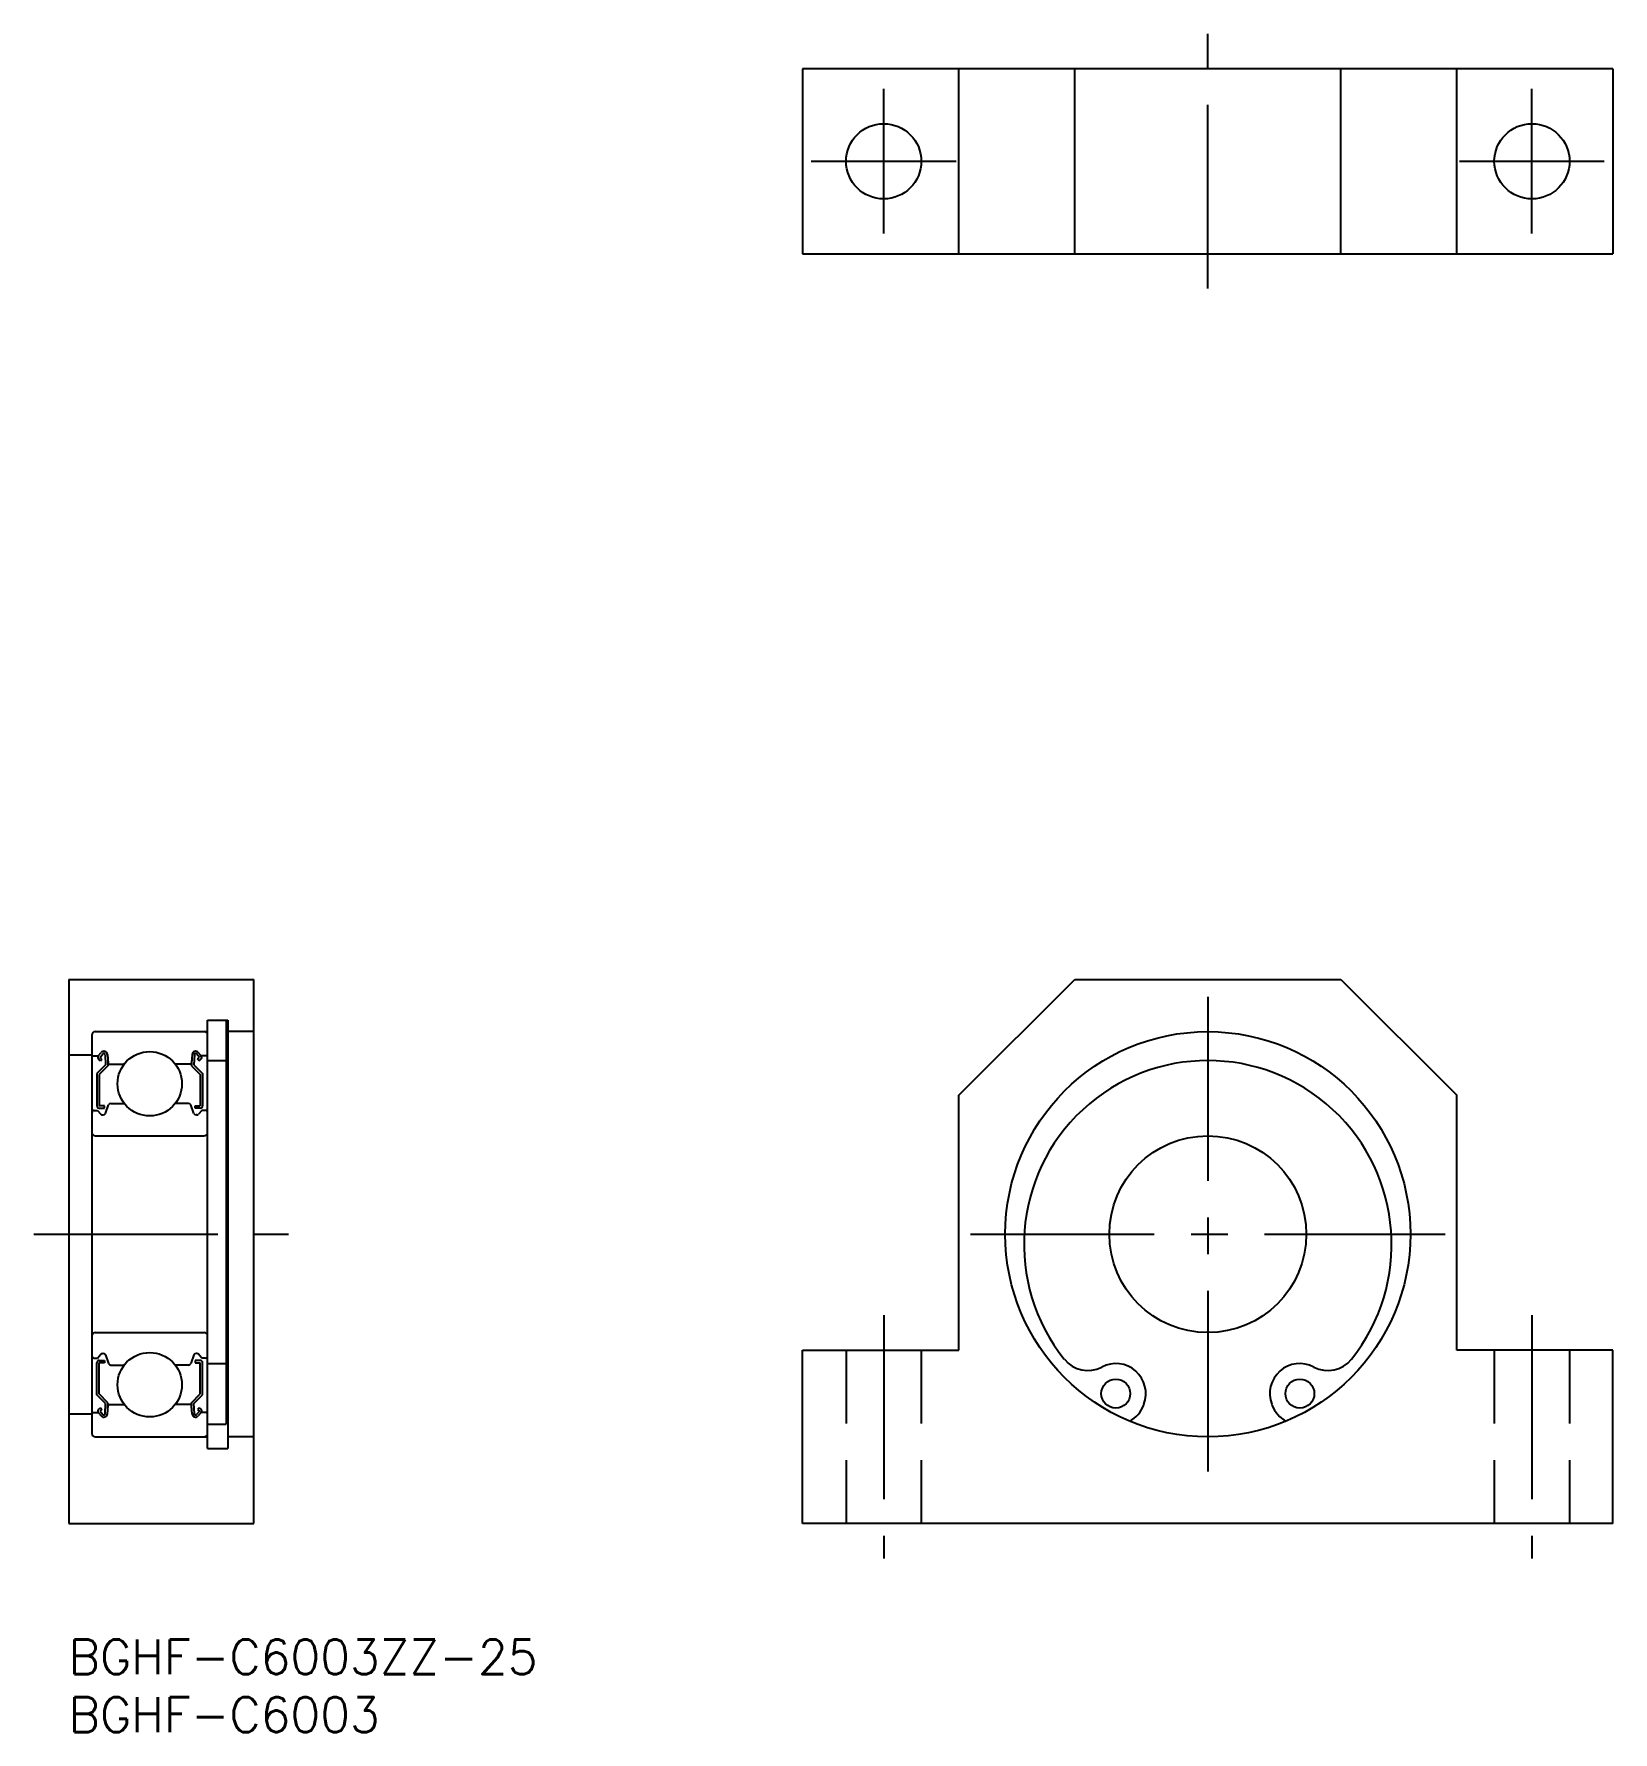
# Model space of a CAD drawing. Extents: x -3 to 133, y -8 to 139.
import ezdxf

# ---------------------------------------------------------------- set-up
doc = ezdxf.new("R2010")
doc.units = 0
doc.header["$LTSCALE"] = 0.5
doc.linetypes.add('CENTER', pattern=[50.8, 31.75, -6.35, 6.35, -6.35])
doc.linetypes.add('DASHED', pattern=[19.05, 12.7, -6.35])
for name, color, linetype in [('MSM_CENTER', 1, 'CENTER'), ('MSM_CONTINUOUS', 7, 'CONTINUOUS'), ('MSM_DASHED', 4, 'DASHED'), ('MSM_PART_NUMBER', 7, 'CONTINUOUS')]:
    doc.layers.add(name, color=color, linetype=linetype)
doc.styles.get("Standard").update_dxf_attribs({"font": 'txt.shx', "height": 3, "bigfont": 'bigfont.shx'})

msp = doc.modelspace()

# ---------------------------------------------------------------- linework, layer by layer
at = {"layer": 'MSM_CENTER'}
for p, q in [((98.4, 116.68), (98.4, 138.68)), ((70.4, 121.43), (70.4, 133.93)), ((126.4, 121.43), (126.4, 133.93)), ((64.15, 127.68), (76.65, 127.68)), ((120.15, 127.68), (132.65, 127.68)), ((98.4, 55.5), (98.4, 14.5)), ((-3, 35), (19, 35)), ((77.9, 35), (118.9, 35)), ((70.4, 28), (70.4, 7)), ((126.4, 28), (126.4, 7))]:
    msp.add_line(p, q, dxfattribs=at)
at = {"layer": 'MSM_CONTINUOUS'}
for p, q in [((133.4, 135.68), (63.4, 135.68)), ((63.4, 135.68), (63.4, 119.68)), ((76.9, 119.68), (76.9, 135.68)), ((86.9, 119.68), (86.9, 135.68)), ((109.9, 119.68), (109.9, 135.68)), ((119.9, 119.68), (119.9, 135.68)), ((133.4, 135.68), (133.4, 119.68)), ((63.4, 119.68), (133.4, 119.68)), ((0, 57), (0, 10)), ((0, 57), (16, 57)), ((16, 10), (16, 57)), ((76.9, 47), (86.9, 57)), ((86.9, 57), (109.9, 57)), ((109.9, 57), (119.9, 47)), ((12, 16.5), (12, 53.5)), ((12, 53.5), (13.75, 53.5)), ((13.6, 53.5, -0.5), (13.6, 18.59, -0.5)), ((13.75, 53.5), (13.75, 16.5)), ((2, 52.2), (2, 17.8)), ((2.3, 52.5), (12, 52.5)), ((16, 52.5), (13.75, 52.5)), ((0, 50.5), (2, 50.5)), ((2.1, 50.4), (2.56, 50.4)), ((2.56, 50.4), (2.81, 50.7)), ((2.74, 49.99), (2.58, 50.12)), ((2.71, 50.27), (2.96, 50.57)), ((2.87, 50.14), (2.71, 50.27)), ((2.74, 49.99), (2.87, 50.14)), ((3.14, 50.51), (3.18, 49.63)), ((3.34, 50.53), (3.4, 49.79)), ((3.38, 50.02), (3.38, 49.55)), ((10.66, 50.53), (10.6, 49.79)), ((10.62, 50.02), (10.62, 49.55)), ((10.86, 50.51), (10.82, 49.63)), ((11.29, 50.27), (11.04, 50.57)), ((11.13, 50.14), (11.29, 50.27)), ((11.26, 49.99), (11.13, 50.14)), ((11.44, 50.4), (11.19, 50.7)), ((11.26, 49.99), (11.42, 50.12)), ((11.9, 50.4), (11.44, 50.4)), ((12, 50), (13.6, 50)), ((3.18, 49.63), (2.43, 48.88)), ((2.43, 48.88), (2.43, 46.1)), ((3.38, 49.55), (2.63, 48.8)), ((2.63, 48.8), (2.63, 46.1)), ((3.5, 49.7), (4.8, 49.7)), ((10.5, 49.7), (9.2, 49.7)), ((10.62, 49.55), (11.37, 48.8)), ((10.82, 49.63), (11.57, 48.88)), ((11.37, 48.8), (11.37, 46.1)), ((11.57, 48.88), (11.57, 46.1)), ((76.9, 25), (76.9, 47)), ((119.9, 25), (119.9, 47)), ((2.2, 45.7), (2.5, 45.7)), ((2.5, 45.7), (2.78, 45.37)), ((3.08, 46.1), (2.63, 46.1)), ((2.63, 45.9), (3.08, 45.9)), ((3.08, 45.9), (3.08, 46.1)), ((3.18, 45.43), (3.45, 46.17)), ((3.64, 46.3), (4.8, 46.3)), ((10.36, 46.3), (9.2, 46.3)), ((10.82, 45.43), (10.55, 46.17)), ((10.92, 45.9), (10.92, 46.1)), ((10.92, 46.1), (11.37, 46.1)), ((11.37, 45.9), (10.92, 45.9)), ((11.5, 45.7), (11.22, 45.37)), ((11.8, 45.7), (11.5, 45.7)), ((2.93, 45.3), (2.99, 45.3)), ((11.07, 45.3), (11.01, 45.3)), ((2.3, 43.5), (11.7, 43.5)), ((2.3, 26.5), (11.7, 26.5)), ((63.4, 25), (76.9, 25)), ((63.4, 10), (63.4, 25)), ((133.4, 25), (119.9, 25)), ((133.4, 10), (133.4, 25)), ((2.2, 24.3), (2.5, 24.3)), ((2.43, 21.12), (2.43, 23.9)), ((2.5, 24.3), (2.78, 24.63)), ((2.63, 24.1), (3.08, 24.1)), ((2.63, 21.2), (2.63, 23.9)), ((3.08, 23.9), (2.63, 23.9)), ((2.93, 24.7), (2.99, 24.7)), ((3.08, 24.1), (3.08, 23.9)), ((3.18, 24.57), (3.45, 23.83)), ((3.64, 23.7), (4.8, 23.7)), ((10.36, 23.7), (9.2, 23.7)), ((10.82, 24.57), (10.55, 23.83)), ((10.92, 24.1), (10.92, 23.9)), ((11.37, 24.1), (10.92, 24.1)), ((10.92, 23.9), (11.37, 23.9)), ((11.07, 24.7), (11.01, 24.7)), ((11.5, 24.3), (11.22, 24.63)), ((11.37, 21.2), (11.37, 23.9)), ((11.8, 24.3), (11.5, 24.3)), ((11.57, 21.12), (11.57, 23.9)), ((12, 23.83), (13.6, 23.83)), ((3.18, 20.37), (2.43, 21.12)), ((3.38, 20.45), (2.63, 21.2)), ((10.62, 20.45), (11.37, 21.2)), ((10.82, 20.37), (11.57, 21.12)), ((0, 19.5), (2, 19.5)), ((2.1, 19.6), (2.56, 19.6)), ((2.56, 19.6), (2.81, 19.3)), ((2.74, 20.01), (2.58, 19.88)), ((2.87, 19.86), (2.71, 19.73)), ((2.71, 19.73), (2.96, 19.43)), ((2.74, 20.01), (2.87, 19.86)), ((3.14, 19.49), (3.18, 20.37)), ((3.34, 19.47), (3.4, 20.21)), ((3.38, 19.98), (3.38, 20.45)), ((3.5, 20.3), (4.8, 20.3)), ((10.5, 20.3), (9.2, 20.3)), ((10.66, 19.47), (10.6, 20.21)), ((10.62, 19.98), (10.62, 20.45)), ((10.86, 19.49), (10.82, 20.37)), ((11.29, 19.73), (11.04, 19.43)), ((11.26, 20.01), (11.13, 19.86)), ((11.13, 19.86), (11.29, 19.73)), ((11.44, 19.6), (11.19, 19.3)), ((11.26, 20.01), (11.42, 19.88)), ((11.9, 19.6), (11.44, 19.6)), ((92.85, 20.21), (92.89, 20.32)), ((103.92, 20.32), (103.96, 20.21)), ((12, 18.59), (13.6, 18.59)), ((2.3, 17.5), (12, 17.5)), ((12, 16.5), (13.75, 16.5)), ((16, 17.5), (13.75, 17.5)), ((0, 10), (16, 10)), ((133.4, 10), (63.4, 10))]:
    msp.add_line(p, q, dxfattribs=at)
for centre, radius in [((70.4, 127.68), 3.25), ((126.4, 127.68), 3.25), ((98.4, 35), 17.5), ((7, 48), 2.78), ((98.4, 35), 8.5), ((7, 22), 2.78), ((90.45, 21.23), 1.25), ((106.35, 21.23), 1.25)]:
    msp.add_circle(centre, radius, dxfattribs=at)
for centre, radius, start, end in [((2.3, 52.2), 0.3, 90, 180), ((11.7, 52.2), 0.3, 0, 90), ((2.1, 50.5), 0.1, 180, 270), ((2.71, 50.27), 0.2, 140.0031, 230.0823), ((3.04, 50.5), 0.3, 4.9968, 140.0031), ((3.04, 50.51), 0.1, 2.8198, 140.0012), ((10.96, 50.5), 0.3, 39.9969, 175.0032), ((10.96, 50.51), 0.1, 39.9988, 177.1802), ((11.29, 50.27), 0.2, 309.9177, 39.9969), ((11.9, 50.5), 0.1, 270, 0), ((98.4, 34.12), 15.88, 321.3506, 218.6494), ((3.5, 49.8), 0.1, 184.9968, 270), ((10.5, 49.8), 0.1, 270, 355.0032), ((2.2, 45.5), 0.2, 90, 180), ((2.63, 46.1), 0.2, 180, 270), ((3.64, 46.1), 0.2, 90, 159.9921), ((10.36, 46.1), 0.2, 20.0079, 90), ((11.37, 46.1), 0.2, 270, 0), ((11.8, 45.5), 0.2, 0, 90), ((2.93, 45.5), 0.2, 219.9947, 270), ((2.99, 45.5), 0.2, 270, 339.9921), ((11.01, 45.5), 0.2, 200.0079, 270), ((11.07, 45.5), 0.2, 270, 320.0053), ((2.3, 43.8), 0.3, 180, 270), ((11.7, 43.8), 0.3, 270, 0), ((2.3, 26.2), 0.3, 90, 180), ((11.7, 26.2), 0.3, 0, 90), ((2.2, 24.5), 0.2, 180, 270), ((2.63, 23.9), 0.2, 90, 180), ((2.93, 24.5), 0.2, 90, 140.0053), ((2.99, 24.5), 0.2, 20.0079, 90), ((3.64, 23.9), 0.2, 200.0079, 270), ((10.36, 23.9), 0.2, 270, 339.9921), ((11.01, 24.5), 0.2, 90, 159.9921), ((11.07, 24.5), 0.2, 39.9947, 90), ((11.37, 23.9), 0.2, 0, 90), ((11.8, 24.5), 0.2, 270, 0), ((88.04, 25.83), 2.6, 218.6494, 297.7045), ((90.45, 21.23), 2.6, 339.4114, 117.7045), ((106.35, 21.23), 2.6, 62.2955, 200.5886), ((108.77, 25.83), 2.6, 242.2955, 321.3506), ((2.1, 19.5), 0.1, 90, 180), ((2.71, 19.73), 0.2, 129.9177, 219.9969), ((3.04, 19.5), 0.3, 219.9969, 355.0032), ((3.04, 19.49), 0.1, 219.9988, 357.1802), ((3.5, 20.2), 0.1, 90, 175.0032), ((10.5, 20.2), 0.1, 4.9968, 90), ((10.96, 19.5), 0.3, 184.9968, 320.0031), ((10.96, 19.49), 0.1, 182.8198, 320.0012), ((11.29, 19.73), 0.2, 320.0031, 50.0823), ((11.9, 19.5), 0.1, 0, 90), ((90.51, 21.09), 2.5, 297.0551, 339.4114), ((106.3, 21.09), 2.5, 200.5886, 242.9449), ((2.3, 17.8), 0.3, 180, 270), ((11.7, 17.8), 0.3, 270, 0)]:
    msp.add_arc(centre, radius, start, end, dxfattribs=at)
at = {"layer": 'MSM_DASHED'}
for p, q in [((67.15, 25), (67.15, 10)), ((73.65, 25), (73.65, 10)), ((123.15, 25), (123.15, 10)), ((129.65, 25), (129.65, 10))]:
    msp.add_line(p, q, dxfattribs=at)

# ---------------------------------------------------------------- texts
at = {"layer": 'MSM_PART_NUMBER'}
for s, p in [('BGHF-C6003ZZ-25', (0, -3)), ('BGHF-C6003', (0, -8))]:
    msp.add_text(s, height=3, dxfattribs=at).set_placement(p)

doc.saveas('drawing.dxf')
